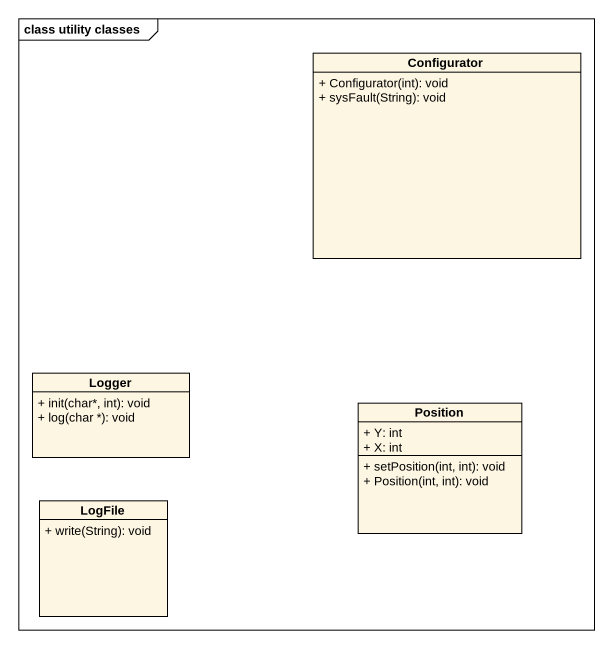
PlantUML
@startuml
mainframe class utility classes
hide circle
hide empty members
skinparam classAttributeIconSize 0
class Configurator {
  + Configurator(int): void
  + sysFault(String): void
}
class Logger {
  + init(char*, int): void
  + log(char *): void
}
class Position {
  + Y: int
  + X: int
  + setPosition(int, int): void
  + Position(int, int): void
}
class LogFile {
  + write(String): void
}
@enduml
